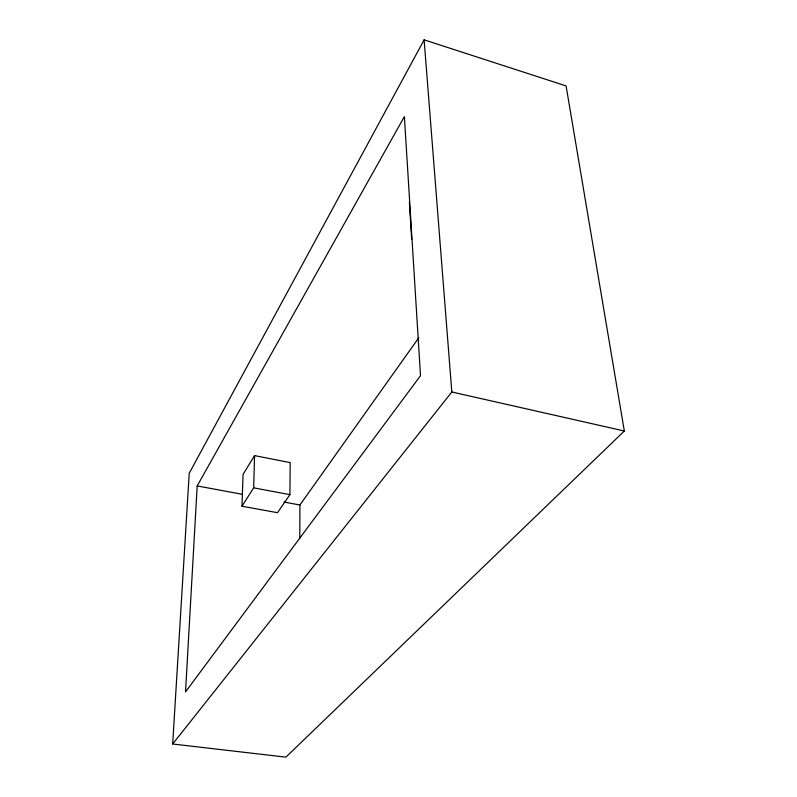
<?xml version="1.0" encoding="UTF-8"?>
<svg xmlns="http://www.w3.org/2000/svg" width="797" height="797" viewBox="0 0 797 797"><rect width="100%" height="100%" fill="white"/><g stroke="black" fill="none" stroke-linecap="round" stroke-linejoin="round"><path stroke-width="1.2" d="M299.792 538.633L299.911 505.009L418.853 337.669M289.909 494.658L290.188 462.619L254.552 455.605L243.045 474.434L241.989 506.215L277.495 512.7L289.909 494.658L253.665 487.844L241.989 506.215M253.665 487.844L254.552 455.605M197.188 485.931L185.522 691.896L420.507 375.676L404.378 116.621L197.188 485.931L242.427 494.329M172.67 743.999L189.228 473.269L424.114 39.85L566.089 85.917L624.33 431.008L285.884 757.15L172.67 743.999L451.829 391.985L424.114 39.85M284.011 502.06L299.911 505.009M451.829 391.985L624.33 431.008M409.369 202.239L411.66 239.17"/></g></svg>
